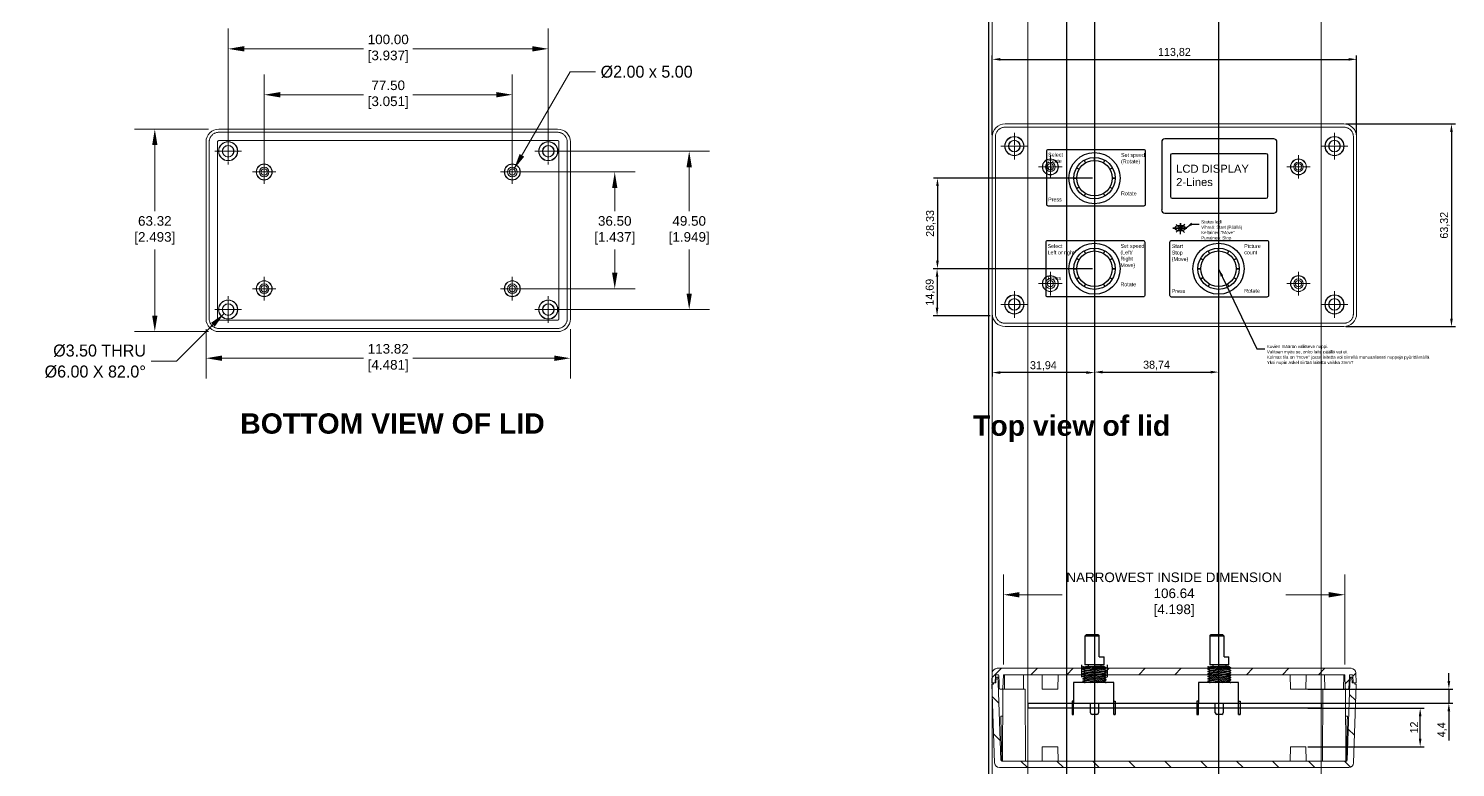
# Model space of a CAD drawing. Header units: millimetres. Extents: x 229 to 675, y 43 to 274.
import ezdxf

# ---------------------------------------------------------------- set-up
doc = ezdxf.new("R2010")
doc.units = ezdxf.units.MM
doc.linetypes.add('CHAIN', pattern=[0.7087, 0.4724, -0.0591, 0.1181, -0.0591])
for name, color, linetype, lineweight in [('Center Mark (ANSI)', 7, 'Continuous', 9), ('Dimension (ANSI)', 51, 'Continuous', 9), ('Hatch (ANSI)', 7, 'Continuous', 9), ('Symbol (ANSI)', 7, 'Continuous', 9), ('Visible (ANSI)', 7, 'Continuous', 18)]:
    doc.layers.add(name, color=color, linetype=linetype, lineweight=lineweight)
doc.layers.add('Comments', color=50, linetype='Continuous')
doc.styles.add('Note Text (ANSI)', font='ARIAL.TTF')
doc.styles.add('Text Style48', font='ARIALBD.TTF')
doc.dimstyles.new('Default - mm [in] (ANSI)', dxfattribs={"dimscale": 2, "dimtxt": 1.5, "dimasz": 2.5, "dimexe": 3.175, "dimexo": 1.6002, "dimgap": 0.8, "dimtad": 0, "dimtih": 1, "dimtoh": 1, "dimrnd": 1e-08, "dimzin": 4, "dimdsep": 46, "dimtxsty": 'Note Text (ANSI)', "dimcen": 0.09, "dimdle": 10, "dimclrd": 256, "dimclre": 256, "dimclrt": 256, "dimadec": 1, "dimazin": 1, "dimtfac": 2.032, "dimtofl": 0, "dimtmove": 0, "dimatfit": 3, "dimfxl": 0, "dimtolj": 1, "dimtzin": 4, "dimlwd": -1, "dimlwe": -1, "dimarcsym": 0})
doc.dimstyles.new('Default - mm [in] (ANSI)$7', dxfattribs={"dimscale": 2, "dimtxt": 1.5, "dimasz": 2.5, "dimexe": 3.175, "dimexo": 1.6002, "dimgap": 0.8, "dimtad": 0, "dimtih": 1, "dimtoh": 1, "dimrnd": 1e-08, "dimzin": 4, "dimdsep": 46, "dimtxsty": 'Note Text (ANSI)', "dimcen": 0.09, "dimdle": 10, "dimclrd": 256, "dimclre": 256, "dimclrt": 256, "dimadec": 1, "dimazin": 1, "dimtfac": 2.032, "dimtofl": 0, "dimtmove": 0, "dimatfit": 3, "dimfxl": 0, "dimtolj": 1, "dimtzin": 4, "dimlwd": -1, "dimlwe": -1, "dimarcsym": 0})
doc.dimstyles.new('ISO-25', dxfattribs={"dimtxt": 2.5, "dimasz": 2.5, "dimexe": 1.25, "dimexo": 0.625, "dimtad": 1, "dimtxsty": 'Standard', "dimcen": 2.5, "dimadec": 0, "dimazin": 0, "dimtfac": 1, "dimtmove": 0, "dimatfit": 3, "dimfxl": 0, "dimarcsym": 0})

# ---------------------------------------------------------------- blocks, each defined once
blk = doc.blocks.new('*D8')
at = {"layer": 'Defpoints', "color": 0, "lineweight": -3}
for p in [(380.41, 253.09), (302.91, 228.94), (380.41, 228.94)]:
    blk.add_point(p, dxfattribs=at)
at = {"layer": 'Dimension (ANSI)'}
for p, q in [((302.91, 232.15), (302.91, 259.44)), ((380.41, 232.15), (380.41, 259.44)), ((307.91, 253.09), (333.93, 253.09)), ((349.39, 253.09), (375.41, 253.09))]:
    blk.add_line(p, q, dxfattribs=at)
for points in [[(307.91, 252.26), (307.91, 253.93), (302.91, 253.09)], [(375.41, 253.93), (375.41, 252.26), (380.41, 253.09)]]:
    blk.add_solid(points, dxfattribs=at)
at = {"layer": 'Dimension (ANSI)', "lineweight": -2, "insert": (341.66, 253.09), "char_height": 3, "attachment_point": 5, "style": 'Note Text (ANSI)'}
blk.add_mtext('\\A1;77.50\\P[3.051]', dxfattribs=at)
blk = doc.blocks.new('*D9')
at = {"layer": 'Defpoints', "color": 0, "lineweight": -3}
for p in [(391.66, 267.44), (291.66, 235.44), (391.66, 235.44)]:
    blk.add_point(p, dxfattribs=at)
at = {"layer": 'Dimension (ANSI)'}
for p, q in [((291.66, 238.65), (291.66, 273.79)), ((391.66, 238.65), (391.66, 273.79)), ((296.66, 267.44), (333.93, 267.44)), ((349.39, 267.44), (386.66, 267.44))]:
    blk.add_line(p, q, dxfattribs=at)
for points in [[(296.66, 266.61), (296.66, 268.28), (291.66, 267.44)], [(386.66, 268.28), (386.66, 266.61), (391.66, 267.44)]]:
    blk.add_solid(points, dxfattribs=at)
at = {"layer": 'Dimension (ANSI)', "lineweight": -2, "insert": (341.66, 267.44), "char_height": 3, "attachment_point": 5, "style": 'Note Text (ANSI)'}
blk.add_mtext('\\A1;100.00\\P[3.937]', dxfattribs=at)
blk = doc.blocks.new('*D10')
at = {"layer": 'Defpoints', "color": 0, "lineweight": -3}
for p in [(288.75, 242.35), (268.75, 179.04), (288.75, 179.04)]:
    blk.add_point(p, dxfattribs=at)
at = {"layer": 'Dimension (ANSI)'}
for p, q in [((285.55, 242.35), (262.4, 242.35)), ((268.75, 237.35), (268.75, 216.72)), ((268.75, 204.67), (268.75, 184.04)), ((285.55, 179.04), (262.4, 179.04))]:
    blk.add_line(p, q, dxfattribs=at)
for points in [[(267.92, 237.35), (269.58, 237.35), (268.75, 242.35)], [(269.58, 184.04), (267.92, 184.04), (268.75, 179.04)]]:
    blk.add_solid(points, dxfattribs=at)
at = {"layer": 'Dimension (ANSI)', "lineweight": -2, "insert": (268.75, 210.69), "char_height": 3, "attachment_point": 5, "style": 'Note Text (ANSI)'}
blk.add_mtext('\\A1;63.32\\P[2.493]', dxfattribs=at)
blk = doc.blocks.new('*D11')
at = {"layer": 'Defpoints', "color": 0, "lineweight": -3}
for p in [(380.41, 228.94), (380.41, 192.44), (412.41, 192.44)]:
    blk.add_point(p, dxfattribs=at)
at = {"layer": 'Dimension (ANSI)'}
for p, q in [((383.61, 228.94), (418.76, 228.94)), ((412.41, 223.94), (412.41, 216.72)), ((412.41, 204.67), (412.41, 197.44)), ((383.61, 192.44), (418.76, 192.44))]:
    blk.add_line(p, q, dxfattribs=at)
for points in [[(411.58, 223.94), (413.24, 223.94), (412.41, 228.94)], [(413.24, 197.44), (411.58, 197.44), (412.41, 192.44)]]:
    blk.add_solid(points, dxfattribs=at)
at = {"layer": 'Dimension (ANSI)', "lineweight": -2, "insert": (412.41, 210.69), "char_height": 3, "attachment_point": 5, "style": 'Note Text (ANSI)'}
blk.add_mtext('\\A1;36.50\\P[1.437]', dxfattribs=at)
blk = doc.blocks.new('*D12')
at = {"layer": 'Defpoints', "color": 0, "lineweight": -3}
for p in [(391.66, 235.44), (391.66, 185.94), (435.66, 185.94)]:
    blk.add_point(p, dxfattribs=at)
at = {"layer": 'Dimension (ANSI)'}
for p, q in [((394.86, 235.44), (442.01, 235.44)), ((435.66, 230.44), (435.66, 216.72)), ((435.66, 204.67), (435.66, 190.94)), ((394.86, 185.94), (442.01, 185.94))]:
    blk.add_line(p, q, dxfattribs=at)
for points in [[(434.83, 230.44), (436.49, 230.44), (435.66, 235.44)], [(436.49, 190.94), (434.83, 190.94), (435.66, 185.94)]]:
    blk.add_solid(points, dxfattribs=at)
at = {"layer": 'Dimension (ANSI)', "lineweight": -2, "insert": (435.66, 210.69), "char_height": 3, "attachment_point": 5, "style": 'Note Text (ANSI)'}
blk.add_mtext('\\A1;49.50\\P[1.949]', dxfattribs=at)
blk = doc.blocks.new('*D13')
at = {"layer": 'Defpoints', "color": 0, "lineweight": -3}
for p in [(284.75, 183.03), (398.57, 183.03), (398.57, 170.72)]:
    blk.add_point(p, dxfattribs=at)
at = {"layer": 'Dimension (ANSI)'}
for p, q in [((284.75, 179.83), (284.75, 164.37)), ((398.57, 179.83), (398.57, 164.37)), ((289.75, 170.72), (333.93, 170.72)), ((349.39, 170.72), (393.57, 170.72))]:
    blk.add_line(p, q, dxfattribs=at)
for points in [[(289.75, 169.88), (289.75, 171.55), (284.75, 170.72)], [(393.57, 171.55), (393.57, 169.88), (398.57, 170.72)]]:
    blk.add_solid(points, dxfattribs=at)
at = {"layer": 'Dimension (ANSI)', "lineweight": -2, "insert": (341.66, 170.72), "char_height": 3, "attachment_point": 5, "style": 'Note Text (ANSI)'}
blk.add_mtext('\\A1;113.82\\P[4.481]', dxfattribs=at)
blk = doc.blocks.new('*D34')
at = {"layer": 'Defpoints', "color": 0, "lineweight": -3}
for p in [(640.44, 96.78), (533.8, 71.78), (640.44, 71.78)]:
    blk.add_point(p, dxfattribs=at)
at = {"layer": 'Dimension (ANSI)'}
for p, q in [((533.8, 74.98), (533.8, 103.13)), ((640.44, 74.98), (640.44, 103.13)), ((538.8, 96.78), (552.2, 96.78)), ((622.03, 96.78), (635.44, 96.78))]:
    blk.add_line(p, q, dxfattribs=at)
for points in [[(538.8, 95.94), (538.8, 97.61), (533.8, 96.78)], [(635.44, 97.61), (635.44, 95.94), (640.44, 96.78)]]:
    blk.add_solid(points, dxfattribs=at)
at = {"layer": 'Dimension (ANSI)', "lineweight": -2, "insert": (587.12, 96.78), "char_height": 3, "attachment_point": 5, "style": 'Note Text (ANSI)'}
blk.add_mtext('\\A1;NARROWEST INSIDE DIMENSION\\P106.64\\P[4.198]', dxfattribs=at)
blk = doc.blocks.new('encoder-knob')
for p, q in [((-2.78, 4.81), (-3.23, 5.59)), ((-3.23, 5.59), (-2.78, 4.81)), ((0, 5.55), (0, 6.46)), ((0, 6.46), (0, 5.55)), ((2.77, 4.81), (3.23, 5.59)), ((3.23, 5.59), (2.77, 4.81)), ((-5.55, 0), (-6.46, 0)), ((-6.46, 0), (-5.55, 0)), ((-4.81, 2.77), (-5.59, 3.23)), ((-5.59, 3.23), (-4.81, 2.77)), ((4.81, 2.77), (5.59, 3.23)), ((5.59, 3.23), (4.81, 2.77)), ((5.55, 0), (6.46, 0)), ((6.46, 0), (5.55, 0)), ((-5.59, -3.23), (-4.81, -2.78)), ((-4.81, -2.78), (-5.59, -3.23)), ((4.81, -2.78), (5.59, -3.23)), ((-2.78, -4.81), (-3.23, -5.59)), ((-3.23, -5.59), (-2.78, -4.81)), ((0, -5.55), (0, -6.46)), ((2.77, -4.81), (3.23, -5.59))]:
    blk.add_line(p, q)
for radius in [8, 6.46, 5.55]:
    blk.add_circle((0, 0), radius)
blk = doc.blocks.new('lcd-display')
at = {"color": 251}
for p, q in [((31.75, 5.15), (-2.25, 5.15)), ((-3.25, 4.15), (-3.25, -17.05)), ((32.75, -17.05), (32.75, 4.15)), ((-2.25, -18.05), (31.75, -18.05))]:
    blk.add_line(p, q, dxfattribs=at)
for p, q in [((-0.5, 0), (-0.5, -12.9)), ((29.4, 0.5), (0, 0.5)), ((29.9, -12.9), (29.9, 0)), ((0, -13.4), (29.4, -13.4))]:
    blk.add_line(p, q)
for centre, start, end in [((-2.25, 4.15), 90, 180), ((31.75, 4.15), 0, 90), ((-2.3, -17.05), 180, 270), ((31.75, -17.05), 270, 0)]:
    blk.add_arc(centre, 1, start, end, dxfattribs=at)
for centre, start, end in [((0, 0), 90, 180), ((29.4, 0), 0, 90), ((0, -12.9), 180, 270), ((29.4, -12.9), 270, 0)]:
    blk.add_arc(centre, 0.5, start, end)
at = {"insert": (1.27, -2.95), "char_height": 2.5, "width": 28.9228, "attachment_point": 1}
blk.add_mtext('{\\fArial|b0|i0|c0|p34;LCD DISPLAY\\P2-Lines}', dxfattribs=at)
blk = doc.blocks.new('*D76')
at = {"layer": 'Defpoints', "color": 0, "lineweight": -3}
for p in [(562.26, 198.7), (530.32, 184.63), (530.32, 166.23)]:
    blk.add_point(p, dxfattribs=at)
at = {"layer": 'Dimension (ANSI)', "color": 0, "lineweight": -2}
for p, q in [((562.26, 198.07), (562.26, 164.98)), ((530.32, 184.01), (530.32, 164.98)), ((559.76, 166.23), (532.82, 166.23))]:
    blk.add_line(p, q, dxfattribs=at)
for points in [[(532.82, 165.81), (532.82, 166.65), (530.32, 166.23)], [(559.76, 166.65), (559.76, 165.81), (562.26, 166.23)]]:
    blk.add_solid(points, dxfattribs=at)
at = {"layer": 'Dimension (ANSI)', "color": 0, "lineweight": -2, "insert": (546.29, 168.31), "char_height": 2.5, "attachment_point": 5}
blk.add_mtext('31,94', dxfattribs=at)
blk = doc.blocks.new('*D77')
at = {"layer": 'Defpoints', "color": 0, "lineweight": -3}
for p in [(562.26, 198.7), (513.09, 184.01), (530.32, 184.01)]:
    blk.add_point(p, dxfattribs=at)
at = {"layer": 'Dimension (ANSI)', "color": 0, "lineweight": -2}
for p, q in [((561.63, 198.7), (511.84, 198.7)), ((513.09, 196.2), (513.09, 186.51)), ((529.69, 184.01), (511.84, 184.01))]:
    blk.add_line(p, q, dxfattribs=at)
for points in [[(512.67, 196.2), (513.5, 196.2), (513.09, 198.7)], [(513.5, 186.51), (512.67, 186.51), (513.09, 184.01)]]:
    blk.add_solid(points, dxfattribs=at)
at = {"layer": 'Dimension (ANSI)', "color": 0, "lineweight": -2, "insert": (511, 191.35), "char_height": 2.5, "attachment_point": 5, "rotation": 90}
blk.add_mtext('14,69', dxfattribs=at)
blk = doc.blocks.new('*D78')
at = {"layer": 'Defpoints', "color": 0, "lineweight": -3}
for p in [(562.26, 227.02), (513.21, 198.7), (562.26, 198.7)]:
    blk.add_point(p, dxfattribs=at)
at = {"layer": 'Dimension (ANSI)', "color": 0, "lineweight": -2}
for p, q in [((561.63, 227.02), (511.96, 227.02)), ((513.21, 224.52), (513.21, 201.2)), ((561.63, 198.7), (511.96, 198.7))]:
    blk.add_line(p, q, dxfattribs=at)
for points in [[(512.79, 224.52), (513.62, 224.52), (513.21, 227.02)], [(513.62, 201.2), (512.79, 201.2), (513.21, 198.7)]]:
    blk.add_solid(points, dxfattribs=at)
at = {"layer": 'Dimension (ANSI)', "color": 0, "lineweight": -2, "insert": (511.12, 212.86), "char_height": 2.5, "attachment_point": 5, "rotation": 90}
blk.add_mtext('28,33', dxfattribs=at)
blk = doc.blocks.new('*D79')
at = {"layer": 'Defpoints', "color": 0, "lineweight": -3}
for p in [(562.26, 198.7), (601, 198.7), (601, 166.38)]:
    blk.add_point(p, dxfattribs=at)
at = {"layer": 'Dimension (ANSI)', "color": 0, "lineweight": -2}
for p, q in [((562.26, 198.07), (562.26, 165.13)), ((601, 198.07), (601, 165.13)), ((564.76, 166.38), (598.5, 166.38))]:
    blk.add_line(p, q, dxfattribs=at)
for points in [[(564.76, 165.96), (564.76, 166.8), (562.26, 166.38)], [(598.5, 166.8), (598.5, 165.96), (601, 166.38)]]:
    blk.add_solid(points, dxfattribs=at)
at = {"layer": 'Dimension (ANSI)', "color": 0, "lineweight": -2, "insert": (581.63, 168.46), "char_height": 2.5, "attachment_point": 5}
blk.add_mtext('38,74', dxfattribs=at)
blk = doc.blocks.new('*D80')
at = {"layer": 'Defpoints', "color": 0, "lineweight": -3}
for p in [(644.13, 264.16), (530.32, 239.95), (644.13, 239.95)]:
    blk.add_point(p, dxfattribs=at)
at = {"layer": 'Dimension (ANSI)', "color": 0, "lineweight": -2}
for p, q in [((530.32, 240.58), (530.32, 265.41)), ((532.82, 264.16), (641.63, 264.16)), ((644.13, 240.58), (644.13, 265.41))]:
    blk.add_line(p, q, dxfattribs=at)
for points in [[(532.82, 263.74), (532.82, 264.57), (530.32, 264.16)], [(641.63, 264.57), (641.63, 263.74), (644.13, 264.16)]]:
    blk.add_solid(points, dxfattribs=at)
at = {"layer": 'Dimension (ANSI)', "color": 0, "lineweight": -2, "insert": (587.22, 266.24), "char_height": 2.5, "attachment_point": 5}
blk.add_mtext('113,82', dxfattribs=at)
blk = doc.blocks.new('*D81')
at = {"layer": 'Defpoints', "color": 0, "lineweight": -3}
for p in [(640.13, 243.95), (640.13, 180.63), (673.75, 180.63)]:
    blk.add_point(p, dxfattribs=at)
at = {"layer": 'Dimension (ANSI)', "color": 0, "lineweight": -2}
for p, q in [((640.76, 243.95), (675, 243.95)), ((673.75, 241.45), (673.75, 183.13)), ((640.76, 180.63), (675, 180.63))]:
    blk.add_line(p, q, dxfattribs=at)
for points in [[(673.34, 241.45), (674.17, 241.45), (673.75, 243.95)], [(674.17, 183.13), (673.34, 183.13), (673.75, 180.63)]]:
    blk.add_solid(points, dxfattribs=at)
at = {"layer": 'Dimension (ANSI)', "color": 0, "lineweight": -2, "insert": (671.67, 212.29), "char_height": 2.5, "attachment_point": 5, "rotation": 90}
blk.add_mtext('63,32', dxfattribs=at)
blk = doc.blocks.new('ENCODER')
for p, q in [((526.36, 13.59), (526.86, 14.09)), ((526.36, 13.59), (526.36, 4.59)), ((526.36, 13.59), (526.36, 7.09)), ((530.86, 13.59), (526.36, 13.59)), ((526.86, 14.09), (530.36, 14.09)), ((530.36, 14.09), (530.86, 13.59)), ((530.86, 7.09), (530.86, 13.59)), ((532.36, 4.59), (526.36, 4.59)), ((529.36, 4.59), (527.36, 4.59)), ((527.36, 4.59), (527.36, 4.09)), ((529.36, 4.59), (532.36, 4.59)), ((529.36, 4.59), (531.36, 4.59)), ((530.86, 7.09), (532.36, 7.09)), ((531.36, 4.59), (531.36, 4.09)), ((532.36, 4.59), (532.36, 7.09)), ((525.86, 3.22), (531.3, 4.09)), ((525.86, 3.97), (526.61, 4.09)), ((526.36, 3.59), (525.86, 3.97)), ((525.86, 3.22), (526.36, 3.59)), ((525.86, 2.47), (532.86, 3.59)), ((526.36, 2.84), (525.86, 3.22)), ((525.86, 2.47), (526.36, 2.84)), ((525.86, 1.72), (532.86, 2.84)), ((526.36, 2.09), (525.86, 2.47)), ((525.86, 1.72), (526.36, 2.09)), ((525.86, 0.97), (532.86, 2.09)), ((526.36, 1.34), (525.86, 1.72)), ((525.86, 0.97), (526.36, 1.34)), ((525.86, 0.22), (532.86, 1.34)), ((526.36, 0.59), (525.86, 0.97)), ((525.86, 0.22), (526.36, 0.59)), ((525.86, -0.53), (532.86, 0.59)), ((526.36, -0.16), (525.86, 0.22)), ((526.36, 3.59), (529.02, 4.09)), ((526.36, 2.84), (532.36, 3.97)), ((526.36, 2.09), (532.36, 3.22)), ((526.36, 1.34), (532.36, 2.47)), ((526.36, 0.59), (532.36, 1.72)), ((526.36, -0.16), (532.36, 0.97)), ((526.36, -0.91), (532.36, 0.22)), ((526.61, 4.09), (532.52, 4.09)), ((532.36, 3.97), (532.52, 4.09)), ((532.86, 3.59), (532.36, 3.97)), ((532.36, 3.22), (532.86, 3.59)), ((532.86, 2.84), (532.36, 3.22)), ((532.36, 2.47), (532.86, 2.84)), ((532.86, 2.09), (532.36, 2.47)), ((532.36, 1.72), (532.86, 2.09)), ((532.86, 1.34), (532.36, 1.72)), ((532.36, 0.97), (532.86, 1.34)), ((532.86, 0.59), (532.36, 0.97)), ((532.36, 0.22), (532.86, 0.59)), ((532.86, -0.16), (532.36, 0.22)), ((522.86, -0.91), (522.86, -7.41)), ((535.36, -0.91), (522.86, -0.91)), ((529.11, -0.91), (525.61, -0.91)), ((525.86, -0.53), (526.36, -0.16)), ((526.36, -0.91), (525.86, -0.53)), ((532.61, -0.91), (526.11, -0.91)), ((526.36, -0.91), (526.36, -0.91)), ((528.17, -0.91), (532.86, -0.16)), ((530.34, -0.91), (532.36, -0.53)), ((532.36, -0.53), (532.86, -0.16)), ((532.86, -0.91), (532.36, -0.53)), ((535.36, -7.41), (535.36, -0.91)), ((522.86, -6.73), (522.36, -6.73)), ((522.36, -6.73), (522.36, -7.41)), ((522.36, -7.41), (522.36, -10.91)), ((522.86, -7.41), (535.36, -7.41)), ((522.86, -10.91), (522.86, -7.41)), ((528.11, -10.41), (528.11, -7.41)), ((528.11, -7.41), (530.61, -7.41)), ((530.61, -7.41), (530.61, -10.41)), ((535.36, -7.41), (535.36, -6.73)), ((535.36, -6.73), (535.36, -6.73)), ((535.36, -6.73), (535.87, -6.73)), ((535.37, -10.91), (535.36, -7.41)), ((535.87, -6.73), (535.87, -7.41)), ((535.87, -7.41), (535.87, -10.91)), ((522.36, -10.91), (522.86, -10.91)), ((529.36, -10.91), (528.61, -10.91)), ((530.11, -10.91), (529.36, -10.91)), ((535.87, -10.91), (535.37, -10.91)), ((535.37, -10.91), (535.87, -10.91)), ((535.87, -10.91), (535.37, -10.91))]:
    blk.add_line(p, q)
for centre, start, end in [((528.61, -10.41), 180, 270), ((530.11, -10.41), 270, 0)]:
    blk.add_arc(centre, 0.5, start, end)
for p in [(525.86, 3.97), (525.86, 3.22), (525.86, 2.47), (525.86, 1.72), (525.86, 0.97), (525.86, 0.22), (526.36, 3.59), (526.36, 2.84), (526.36, 2.09), (526.36, 1.34), (526.36, 0.59), (532.36, 3.97), (532.36, 3.22), (532.36, 2.47), (532.36, 1.72), (532.36, 0.97), (532.36, 0.22), (532.86, 3.59), (532.86, 2.84), (532.86, 2.09), (532.86, 1.34), (532.86, 0.59), (525.86, -0.53), (526.36, -0.16), (526.36, -0.91), (532.36, -0.53), (532.86, -0.16), (532.86, -0.91)]:
    blk.add_point(p)
blk = doc.blocks.new('piirilevy')
for p, q in [((541.4, 50.88), (633.05, 50.88)), ((545.95, 49.28), (541.4, 49.28)), ((633.05, 49.28), (545.95, 49.28)), ((633.05, 50.88), (633.05, 49.28))]:
    blk.add_line(p, q)
for p in [(32.89, 58.29), (71.89, 58.29)]:
    blk.add_blockref('ENCODER', p)
blk = doc.blocks.new('*D90')
at = {"color": 0, "lineweight": -2}
for p, q in [((628.91, 61.28), (665.23, 61.28)), ((663.98, 51.78), (663.98, 58.78)), ((628.91, 49.28), (665.23, 49.28))]:
    blk.add_line(p, q, dxfattribs=at)
for points in [[(663.56, 58.78), (664.39, 58.78), (663.98, 61.28)], [(664.39, 51.78), (663.56, 51.78), (663.98, 49.28)]]:
    blk.add_solid(points, dxfattribs=at)
at = {"layer": 'Defpoints', "color": 0, "lineweight": -3}
for p in [(628.29, 61.28), (663.98, 61.28), (628.29, 49.28)]:
    blk.add_point(p, dxfattribs=at)
at = {"color": 0, "lineweight": -2, "insert": (662.1, 55.28), "char_height": 2.5, "attachment_point": 5, "rotation": 90}
blk.add_mtext('12', dxfattribs=at)
blk = doc.blocks.new('*D91')
at = {"color": 0, "lineweight": -2}
for p, q in [((672.95, 69.78), (672.95, 72.28)), ((628.91, 67.28), (674.2, 67.28)), ((672.95, 67.28), (672.95, 62.88)), ((628.91, 62.88), (674.2, 62.88)), ((672.95, 60.38), (672.95, 57.88)), ((672.95, 57.88), (672.95, 51.21))]:
    blk.add_line(p, q, dxfattribs=at)
for points in [[(673.36, 69.78), (672.53, 69.78), (672.95, 67.28)], [(672.53, 60.38), (673.36, 60.38), (672.95, 62.88)]]:
    blk.add_solid(points, dxfattribs=at)
at = {"layer": 'Defpoints', "color": 0, "lineweight": -3}
for p in [(628.29, 67.28), (628.29, 62.88), (672.95, 62.88)]:
    blk.add_point(p, dxfattribs=at)
at = {"color": 0, "lineweight": -2, "insert": (670.86, 54.54), "char_height": 2.5, "attachment_point": 5, "rotation": 90}
blk.add_mtext('4,4', dxfattribs=at)

msp = doc.modelspace()

# ---------------------------------------------------------------- hatches: boundary and pattern name
at = {"layer": 'Hatch (ANSI)'}
h = msp.add_hatch(dxfattribs=at)
h.set_pattern_fill('ANSI31', color=256, scale=63.5, style=0)
h.set_pattern_definition([(45, (5.37, -195.848), (-5.61266, 5.61266), [])])
edge = h.paths.add_edge_path()
edge.add_ellipse((531.815, 72.278), major_axis=(0, 1.5), ratio=1, start_angle=0, end_angle=88)
edge.add_line((530.316, 72.331), (530.209, 69.278))
edge.add_line((530.209, 69.278), (530.692, 69.278))
edge.add_line((530.692, 69.278), (531.209, 69.278))
edge.add_line((531.209, 69.278), (531.308, 71.539))
edge.add_ellipse((531.558, 71.528), major_axis=(-0.25, 0.011), ratio=1, start_angle=272.5, end_angle=360, ccw=False)
edge.add_line((531.558, 71.778), (532.111, 71.778))
edge.add_ellipse((532.111, 71.528), major_axis=(0, 0.25), ratio=1, start_angle=272.5, end_angle=360, ccw=False)
edge.add_line((532.36, 71.539), (532.459, 69.278))
edge.add_line((532.459, 69.278), (532.521, 67.52))
edge.add_ellipse((532.77, 67.528), major_axis=(0.009, -0.25), ratio=1, start_angle=270, end_angle=358)
edge.add_line((532.77, 67.278), (533.398, 67.278))
edge.add_ellipse((533.398, 67.528), major_axis=(0, -0.25), ratio=1, start_angle=0, end_angle=88)
edge.add_line((533.648, 67.52), (533.796, 71.778))
edge.add_line((533.796, 71.778), (640.438, 71.778))
edge.add_line((640.438, 71.778), (640.587, 67.52))
edge.add_ellipse((640.836, 67.528), major_axis=(0.009, -0.25), ratio=1, start_angle=270, end_angle=358)
edge.add_line((640.836, 67.278), (641.464, 67.278))
edge.add_ellipse((641.464, 67.528), major_axis=(0, -0.25), ratio=1, start_angle=0, end_angle=88)
edge.add_line((641.714, 67.52), (641.775, 69.278))
edge.add_line((641.775, 69.278), (641.874, 71.539))
edge.add_ellipse((642.124, 71.528), major_axis=(-0.25, 0.011), ratio=1, start_angle=272.5, end_angle=360, ccw=False)
edge.add_line((642.124, 71.778), (642.677, 71.778))
edge.add_ellipse((642.677, 71.528), major_axis=(0, 0.25), ratio=1, start_angle=272.5, end_angle=360, ccw=False)
edge.add_line((642.926, 71.539), (643.025, 69.278))
edge.add_line((643.025, 69.278), (643.543, 69.278))
edge.add_line((643.543, 69.278), (644.025, 69.278))
edge.add_line((644.025, 69.278), (643.919, 72.331))
edge.add_ellipse((642.419, 72.278), major_axis=(-1.499, -0.052), ratio=1, start_angle=180, end_angle=268)
edge.add_line((642.419, 73.778), (531.815, 73.778))
h = msp.add_hatch(dxfattribs=at)
h.set_pattern_fill('ANSI31', color=256, scale=63.5, angle=-90, style=0)
h.set_pattern_definition([(-45, (5.37, -195.848), (5.61266, 5.61266), [])])
edge = h.paths.add_edge_path()
edge.add_line((643.543, 68.778), (643.543, 69.278))
edge.add_line((643.543, 69.278), (643.025, 69.278))
edge.add_line((643.025, 69.278), (642.791, 69.278))
edge.add_line((642.791, 69.278), (642.648, 70.914))
edge.add_ellipse((642.524, 70.903), major_axis=(0.125, 0.011), ratio=1, start_angle=0, end_angle=85)
edge.add_line((642.524, 71.028), (642.309, 71.028))
edge.add_ellipse((642.309, 70.903), major_axis=(0, 0.125), ratio=1, start_angle=0, end_angle=85)
edge.add_line((642.184, 70.914), (642.041, 69.278))
edge.add_line((642.041, 69.278), (641.194, 45.02))
edge.add_ellipse((640.944, 45.028), major_axis=(-0.009, -0.25), ratio=1, start_angle=2, end_angle=90, ccw=False)
edge.add_line((640.944, 44.778), (533.29, 44.778))
edge.add_ellipse((533.29, 45.028), major_axis=(-0.25, 0), ratio=1, start_angle=2, end_angle=90, ccw=False)
edge.add_line((533.04, 45.02), (532.193, 69.278))
edge.add_line((532.193, 69.278), (532.05, 70.914))
edge.add_ellipse((531.925, 70.903), major_axis=(0.125, 0.011), ratio=1, start_angle=0, end_angle=85)
edge.add_line((531.925, 71.028), (531.711, 71.028))
edge.add_ellipse((531.711, 70.903), major_axis=(0, 0.125), ratio=1, start_angle=0, end_angle=85)
edge.add_line((531.586, 70.914), (531.443, 69.278))
edge.add_line((531.443, 69.278), (531.209, 69.278))
edge.add_line((531.209, 69.278), (530.692, 69.278))
edge.add_line((530.692, 69.278), (530.692, 68.778))
edge.add_line((530.692, 68.778), (530.209, 68.778))
edge.add_line((530.209, 68.778), (531.067, 44.226))
edge.add_ellipse((532.566, 44.278), major_axis=(-1.499, -0.052), ratio=1, start_angle=0, end_angle=88)
edge.add_line((532.566, 42.778), (641.669, 42.778))
edge.add_ellipse((641.669, 44.278), major_axis=(0, -1.5), ratio=1, start_angle=0, end_angle=88)
edge.add_line((643.168, 44.226), (644.025, 68.778))
edge.add_line((644.025, 68.778), (643.543, 68.778))

# ---------------------------------------------------------------- linework, layer by layer
for p, q in [((586.766, 211.336), (591.125, 211.36)), ((589.112, 211.349), (586.766, 211.336)), ((589.005, 211.378), (587.72, 212.505)), ((587.72, 212.505), (589.109, 211.274)), ((589.005, 211.378), (587.77, 210.141)), ((587.77, 210.141), (589.005, 211.378)), ((590.338, 210.044), (589.005, 211.378)), ((589.104, 212.808), (589.103, 212.938)), ((589.103, 212.938), (589.112, 211.349)), ((589.115, 209.506), (589.104, 212.808)), ((589.109, 211.274), (590.509, 212.52)), ((590.509, 212.52), (589.112, 211.349)), ((591.125, 211.36), (589.112, 211.349)), ((589.112, 211.349), (590.338, 210.044)), ((558.255, 71.033), (558.255, 74.867)), ((566.255, 74.878), (566.255, 71.033)), ((541.395, 62.878), (541.395, 61.278))]:
    msp.add_line(p, q)
for p in [(529.111, 28.604), (553.534, 3.563), (562.255, 227.023), (600.998, 198.695)]:
    msp.add_xline(p, (0, -1))
for points in [[(547.83, 235.983), (577.628, 235.983, -0.4142136), (578.128, 235.483), (578.128, 218.794, -0.4142136), (577.628, 218.294), (547.83, 218.294, -0.4142136), (547.33, 218.794), (547.33, 235.483, -0.4142136)], [(547.653, 207.552), (577.451, 207.552, -0.4142136), (577.951, 207.052), (577.951, 190.362, -0.4142136), (577.451, 189.862), (547.653, 189.862, -0.4142136), (547.153, 190.362), (547.153, 207.052, -0.4142136)], [(586.309, 207.523), (616.107, 207.523, -0.4142136), (616.607, 207.023), (616.607, 190.334, -0.4142136), (616.107, 189.834), (586.309, 189.834, -0.4142136), (585.809, 190.334), (585.809, 207.023, -0.4142136)]]:
    msp.add_lwpolyline(points, format="xyb", close=True)
msp.add_ellipse((589.005, 211.378), major_axis=(1.683, 0.018), ratio=0.515391)
at = {"layer": 'Center Mark (ANSI)', "linetype": 'CHAIN', "ltscale": 1.853778}
for p, q in [((537.224, 241.212), (537.224, 232.869)), ((637.224, 241.212), (637.224, 232.869)), ((291.659, 239.616), (291.659, 231.273)), ((391.659, 239.616), (391.659, 231.273)), ((541.395, 237.041), (533.052, 237.041)), ((641.395, 237.041), (633.052, 237.041)), ((295.83, 235.445), (287.487, 235.445)), ((395.83, 235.445), (387.487, 235.445)), ((537.224, 191.712), (537.224, 183.369)), ((637.224, 191.712), (637.224, 183.369)), ((291.659, 190.116), (291.659, 181.773)), ((391.659, 190.116), (391.659, 181.773)), ((541.395, 187.541), (533.052, 187.541)), ((641.395, 187.541), (633.052, 187.541)), ((295.83, 185.945), (287.487, 185.945)), ((395.83, 185.945), (387.487, 185.945))]:
    msp.add_line(p, q, dxfattribs=at)
at = {"layer": 'Center Mark (ANSI)', "linetype": 'CHAIN', "ltscale": 1.631568}
for p, q in [((302.909, 232.616), (302.909, 225.273)), ((380.409, 232.616), (380.409, 225.273)), ((306.58, 228.945), (299.237, 228.945)), ((384.08, 228.945), (376.737, 228.945)), ((302.909, 196.116), (302.909, 188.773)), ((380.409, 196.116), (380.409, 188.773)), ((306.58, 192.445), (299.237, 192.445)), ((384.08, 192.445), (376.737, 192.445))]:
    msp.add_line(p, q, dxfattribs=at)
at = {"layer": 'Center Mark (ANSI)', "color": 251, "linetype": 'CHAIN', "ltscale": 1.631568}
for p, q in [((548.474, 234.212), (548.474, 226.869)), ((625.974, 234.212), (625.974, 226.869)), ((552.145, 230.541), (544.802, 230.541)), ((629.645, 230.541), (622.302, 230.541)), ((548.474, 197.712), (548.474, 190.369)), ((625.974, 197.712), (625.974, 190.369)), ((552.145, 194.041), (544.802, 194.041)), ((629.645, 194.041), (622.302, 194.041))]:
    msp.add_line(p, q, dxfattribs=at)
at = {"layer": 'Dimension (ANSI)'}
for p in [(530.316, 184.63), (541.395, 237.041), (600.998, 198.695), (633.052, 237.041), (633.052, 187.541)]:
    msp.add_xline(p, (0, -1), dxfattribs=at)
at = {"layer": 'Visible (ANSI)'}
for p, q in [((394.569, 242.353), (288.748, 242.353)), ((288.748, 241.353), (394.569, 241.353)), ((640.134, 243.949), (534.313, 243.949)), ((534.313, 242.949), (640.134, 242.949)), ((284.751, 238.355), (284.751, 183.034)), ((285.751, 183.034), (285.751, 238.355)), ((288.338, 238.355), (288.338, 183.034)), ((394.569, 238.766), (288.748, 238.766)), ((394.98, 183.034), (394.98, 238.355)), ((397.567, 238.355), (397.567, 183.034)), ((398.567, 183.034), (398.567, 238.355)), ((530.316, 239.951), (530.316, 184.63)), ((531.316, 184.63), (531.316, 239.951)), ((643.132, 239.951), (643.132, 184.63)), ((644.132, 184.63), (644.132, 239.951)), ((288.748, 182.624), (394.569, 182.624)), ((394.569, 180.037), (288.748, 180.037)), ((288.748, 179.037), (394.569, 179.037)), ((640.134, 181.633), (534.313, 181.633)), ((534.313, 180.633), (640.134, 180.633)), ((530.316, 72.331), (530.209, 69.278)), ((531.209, 69.278), (531.308, 71.539)), ((531.558, 71.778), (532.111, 71.778)), ((642.419, 73.778), (531.815, 73.778)), ((532.36, 71.539), (532.459, 69.278)), ((533.648, 67.52), (533.796, 71.778)), ((533.796, 71.778), (640.438, 71.778)), ((534.196, 67.278), (534.117, 71.778)), ((540.039, 67.278), (540.117, 71.778)), ((545.946, 67.278), (545.867, 71.778)), ((550.789, 67.278), (550.867, 71.778)), ((623.446, 67.278), (623.367, 71.778)), ((628.289, 67.278), (628.367, 71.778)), ((634.196, 67.278), (634.117, 71.778)), ((640.039, 67.278), (640.117, 71.778)), ((640.438, 71.778), (640.587, 67.52)), ((641.775, 69.278), (641.874, 71.539)), ((642.124, 71.778), (642.677, 71.778)), ((642.926, 71.539), (643.025, 69.278)), ((644.025, 69.278), (643.919, 72.331)), ((530.209, 69.278), (531.209, 69.278)), ((530.692, 68.778), (530.209, 68.778)), ((530.209, 68.778), (531.067, 44.226)), ((531.443, 69.278), (530.692, 69.278)), ((530.692, 69.278), (530.692, 68.778)), ((531.586, 70.914), (531.443, 69.278)), ((531.925, 71.028), (531.711, 71.028)), ((532.382, 71.028), (531.925, 71.028)), ((532.193, 69.278), (532.05, 70.914)), ((533.04, 45.02), (532.193, 69.278)), ((532.193, 69.278), (532.459, 69.278)), ((532.459, 69.278), (532.521, 67.52)), ((532.77, 67.278), (533.398, 67.278)), ((533.398, 67.278), (533.618, 67.278)), ((533.617, 67.278), (533.519, 44.778)), ((533.617, 67.278), (540.617, 67.278)), ((540.617, 67.278), (540.715, 44.778)), ((550.789, 67.278), (545.946, 67.278)), ((628.289, 67.278), (623.446, 67.278)), ((628.289, 67.278), (633.617, 67.278)), ((633.617, 67.278), (633.519, 44.778)), ((633.617, 67.278), (640.617, 67.278)), ((640.617, 67.278), (640.715, 44.778)), ((640.617, 67.278), (640.836, 67.278)), ((640.836, 67.278), (641.464, 67.278)), ((642.041, 69.278), (641.194, 45.02)), ((641.714, 67.52), (641.775, 69.278)), ((641.775, 69.278), (642.041, 69.278)), ((642.309, 71.028), (641.852, 71.028)), ((642.184, 70.914), (642.041, 69.278)), ((642.524, 71.028), (642.309, 71.028)), ((642.791, 69.278), (642.648, 70.914)), ((643.543, 69.278), (642.791, 69.278)), ((643.025, 69.278), (644.025, 69.278)), ((643.168, 44.226), (644.025, 68.778)), ((643.543, 68.778), (643.543, 69.278)), ((644.025, 68.778), (643.543, 68.778)), ((533.58, 58.778), (532.976, 58.778)), ((641.258, 58.778), (640.654, 58.778)), ((545.945, 49.278), (545.867, 44.778)), ((545.945, 49.278), (550.788, 49.278)), ((550.788, 49.278), (550.867, 44.778)), ((623.446, 49.278), (623.367, 44.778)), ((623.446, 49.278), (628.289, 49.278)), ((628.289, 49.278), (628.367, 44.778)), ((640.944, 44.778), (533.29, 44.778)), ((532.566, 42.778), (641.669, 42.778))]:
    msp.add_line(p, q, dxfattribs=at)
at = {"layer": 'Visible (ANSI)', "flags": 128}
for points in [[(285.751, 238.355), (285.758, 238.552), (285.777, 238.747), (285.81, 238.94), (285.856, 239.131), (285.913, 239.319), (285.982, 239.502), (286.063, 239.681), (286.155, 239.854), (286.258, 240.021), (286.371, 240.181), (286.495, 240.332), (286.629, 240.475), (286.771, 240.609), (286.923, 240.732), (287.083, 240.846), (287.249, 240.949), (287.423, 241.041), (287.601, 241.121), (287.785, 241.191), (287.973, 241.248), (288.164, 241.294), (288.357, 241.326), (288.552, 241.346), (288.748, 241.353)], [(394.569, 241.353), (394.765, 241.346), (394.961, 241.326), (395.154, 241.294), (395.345, 241.248), (395.533, 241.191), (395.716, 241.121), (395.895, 241.041), (396.068, 240.949), (396.235, 240.846), (396.395, 240.732), (396.546, 240.609), (396.689, 240.475), (396.823, 240.332), (396.946, 240.181), (397.06, 240.021), (397.163, 239.854), (397.255, 239.681), (397.335, 239.502), (397.405, 239.319), (397.462, 239.131), (397.507, 238.94), (397.54, 238.747), (397.56, 238.552), (397.567, 238.355)], [(531.316, 239.951), (531.322, 240.147), (531.342, 240.342), (531.375, 240.536), (531.42, 240.727), (531.478, 240.915), (531.547, 241.098), (531.628, 241.277), (531.72, 241.45), (531.823, 241.617), (531.936, 241.777), (532.06, 241.928), (532.193, 242.071), (532.336, 242.204), (532.488, 242.328), (532.647, 242.441), (532.814, 242.544), (532.987, 242.636), (533.166, 242.717), (533.35, 242.787), (533.537, 242.844), (533.728, 242.889), (533.922, 242.922), (534.117, 242.942), (534.313, 242.949)], [(640.134, 242.949), (640.33, 242.942), (640.525, 242.922), (640.719, 242.889), (640.91, 242.844), (641.098, 242.787), (641.281, 242.717), (641.46, 242.636), (641.633, 242.544), (641.8, 242.441), (641.96, 242.328), (642.111, 242.204), (642.254, 242.071), (642.387, 241.928), (642.511, 241.777), (642.624, 241.617), (642.727, 241.45), (642.819, 241.277), (642.9, 241.098), (642.97, 240.915), (643.027, 240.727), (643.072, 240.536), (643.105, 240.342), (643.125, 240.147), (643.132, 239.951)], [(288.748, 238.766), (288.722, 238.765), (288.696, 238.762), (288.67, 238.758), (288.644, 238.752), (288.618, 238.743), (288.592, 238.733), (288.566, 238.721), (288.54, 238.707), (288.517, 238.692), (288.495, 238.677), (288.475, 238.661), (288.458, 238.646), (288.442, 238.629), (288.427, 238.609), (288.412, 238.587), (288.397, 238.563), (288.383, 238.538), (288.371, 238.512), (288.36, 238.486), (288.352, 238.46), (288.346, 238.434), (288.341, 238.408), (288.339, 238.382), (288.338, 238.355)], [(394.98, 238.355), (394.979, 238.382), (394.976, 238.408), (394.972, 238.434), (394.966, 238.46), (394.957, 238.486), (394.947, 238.512), (394.934, 238.538), (394.921, 238.563), (394.906, 238.587), (394.891, 238.609), (394.875, 238.629), (394.86, 238.646), (394.843, 238.661), (394.823, 238.677), (394.801, 238.692), (394.777, 238.707), (394.752, 238.721), (394.726, 238.733), (394.7, 238.743), (394.674, 238.752), (394.648, 238.758), (394.622, 238.762), (394.596, 238.765), (394.569, 238.766)], [(288.748, 180.037), (288.552, 180.044), (288.357, 180.064), (288.164, 180.096), (287.973, 180.142), (287.785, 180.199), (287.601, 180.268), (287.423, 180.349), (287.249, 180.441), (287.083, 180.544), (286.923, 180.658), (286.771, 180.781), (286.629, 180.915), (286.495, 181.057), (286.371, 181.209), (286.258, 181.369), (286.155, 181.535), (286.063, 181.709), (285.982, 181.887), (285.913, 182.071), (285.856, 182.259), (285.81, 182.45), (285.777, 182.643), (285.758, 182.838), (285.751, 183.034)], [(288.338, 183.034), (288.339, 183.008), (288.341, 182.982), (288.346, 182.956), (288.352, 182.93), (288.36, 182.904), (288.371, 182.878), (288.383, 182.852), (288.397, 182.827), (288.412, 182.803), (288.427, 182.781), (288.442, 182.761), (288.458, 182.744), (288.475, 182.729), (288.495, 182.713), (288.517, 182.698), (288.54, 182.683), (288.566, 182.669), (288.592, 182.657), (288.618, 182.646), (288.644, 182.638), (288.67, 182.632), (288.696, 182.627), (288.722, 182.625), (288.748, 182.624)], [(394.569, 182.624), (394.596, 182.625), (394.622, 182.627), (394.648, 182.632), (394.674, 182.638), (394.7, 182.646), (394.726, 182.657), (394.752, 182.669), (394.777, 182.683), (394.801, 182.698), (394.823, 182.713), (394.843, 182.729), (394.86, 182.744), (394.875, 182.761), (394.891, 182.781), (394.906, 182.803), (394.921, 182.827), (394.934, 182.852), (394.947, 182.878), (394.957, 182.904), (394.966, 182.93), (394.972, 182.956), (394.976, 182.982), (394.979, 183.008), (394.98, 183.034)], [(397.567, 183.034), (397.56, 182.838), (397.54, 182.643), (397.507, 182.45), (397.462, 182.259), (397.405, 182.071), (397.335, 181.887), (397.255, 181.709), (397.163, 181.535), (397.06, 181.369), (396.946, 181.209), (396.823, 181.057), (396.689, 180.915), (396.546, 180.781), (396.395, 180.658), (396.235, 180.544), (396.068, 180.441), (395.895, 180.349), (395.716, 180.268), (395.533, 180.199), (395.345, 180.142), (395.154, 180.096), (394.961, 180.064), (394.765, 180.044), (394.569, 180.037)], [(534.313, 181.633), (534.117, 181.639), (533.922, 181.659), (533.728, 181.692), (533.537, 181.737), (533.35, 181.795), (533.166, 181.864), (532.987, 181.945), (532.814, 182.037), (532.647, 182.14), (532.488, 182.253), (532.336, 182.377), (532.193, 182.51), (532.06, 182.653), (531.936, 182.805), (531.823, 182.964), (531.72, 183.131), (531.628, 183.304), (531.547, 183.483), (531.478, 183.667), (531.42, 183.854), (531.375, 184.045), (531.342, 184.239), (531.322, 184.434), (531.316, 184.63)], [(643.132, 184.63), (643.125, 184.434), (643.105, 184.239), (643.072, 184.045), (643.027, 183.854), (642.97, 183.667), (642.9, 183.483), (642.819, 183.304), (642.727, 183.131), (642.624, 182.964), (642.511, 182.805), (642.387, 182.653), (642.254, 182.51), (642.111, 182.377), (641.96, 182.253), (641.8, 182.14), (641.633, 182.037), (641.46, 181.945), (641.281, 181.864), (641.098, 181.795), (640.91, 181.737), (640.719, 181.692), (640.525, 181.659), (640.33, 181.639), (640.134, 181.633)], [(533.5, 44.778), (533.489, 44.779), (533.477, 44.78), (533.466, 44.783), (533.455, 44.786), (533.444, 44.79), (533.433, 44.796), (533.422, 44.802), (533.412, 44.809), (533.402, 44.817), (533.393, 44.826), (533.384, 44.835), (533.375, 44.846), (533.367, 44.857), (533.359, 44.869), (533.352, 44.882), (533.346, 44.895), (533.34, 44.909), (533.335, 44.923), (533.331, 44.938), (533.327, 44.953), (533.324, 44.968), (533.321, 44.984), (533.32, 45), (533.319, 45.016)], [(640.915, 45.016), (640.914, 45), (640.913, 44.984), (640.911, 44.968), (640.907, 44.953), (640.904, 44.938), (640.899, 44.923), (640.894, 44.909), (640.888, 44.895), (640.882, 44.882), (640.875, 44.869), (640.867, 44.857), (640.859, 44.846), (640.85, 44.835), (640.841, 44.826), (640.832, 44.817), (640.822, 44.809), (640.812, 44.802), (640.801, 44.796), (640.79, 44.79), (640.779, 44.786), (640.768, 44.783), (640.757, 44.78), (640.746, 44.779), (640.734, 44.778)]]:
    msp.add_lwpolyline(points, dxfattribs=at)
at = {"layer": 'Visible (ANSI)'}
for centre, radius in [((291.659, 235.445), 3), ((291.659, 235.445), 2.921), ((291.659, 235.445), 1.829), ((291.659, 235.445), 1.75), ((391.659, 235.445), 3), ((391.659, 235.445), 2.921), ((391.659, 235.445), 1.829), ((391.659, 235.445), 1.75), ((537.224, 237.041), 3), ((537.224, 237.041), 2.921), ((537.224, 237.041), 1.829), ((537.224, 237.041), 1.75), ((637.224, 237.041), 3), ((637.224, 237.041), 2.921), ((637.224, 237.041), 1.829), ((637.224, 237.041), 1.75), ((302.909, 228.945), 2.5), ((302.909, 228.945), 2.421), ((302.909, 228.945), 1.5), ((302.909, 228.945), 1), ((380.409, 228.945), 2.5), ((380.409, 228.945), 2.421), ((380.409, 228.945), 1.5), ((380.409, 228.945), 1), ((302.909, 192.445), 2.5), ((302.909, 192.445), 2.421), ((302.909, 192.445), 1.5), ((302.909, 192.445), 1), ((380.409, 192.445), 2.5), ((380.409, 192.445), 2.421), ((380.409, 192.445), 1.5), ((380.409, 192.445), 1), ((291.659, 185.945), 3), ((291.659, 185.945), 2.921), ((291.659, 185.945), 1.829), ((291.659, 185.945), 1.75), ((391.659, 185.945), 3), ((391.659, 185.945), 2.921), ((391.659, 185.945), 1.829), ((391.659, 185.945), 1.75), ((537.224, 187.541), 3), ((537.224, 187.541), 2.921), ((537.224, 187.541), 1.829), ((537.224, 187.541), 1.75), ((637.224, 187.541), 3), ((637.224, 187.541), 2.921), ((637.224, 187.541), 1.829), ((637.224, 187.541), 1.75)]:
    msp.add_circle(centre, radius, dxfattribs=at)
at = {"layer": 'Visible (ANSI)', "color": 251}
for centre, radius in [((548.474, 230.541), 2.5), ((548.474, 230.541), 2.421), ((548.474, 230.541), 1.5), ((625.974, 230.541), 2.5), ((625.974, 230.541), 2.421), ((625.974, 230.541), 1.5), ((548.474, 230.541), 1), ((625.974, 230.541), 1), ((548.474, 194.041), 2.5), ((548.474, 194.041), 2.421), ((625.974, 194.041), 2.5), ((625.974, 194.041), 2.421), ((548.474, 194.041), 1.5), ((548.474, 194.041), 1), ((625.974, 194.041), 1.5), ((625.974, 194.041), 1)]:
    msp.add_circle(centre, radius, dxfattribs=at)
at = {"layer": 'Visible (ANSI)'}
for centre, radius, start, end in [((531.815, 72.278), 1.5, 90, 178), ((531.558, 71.528), 0.25, 90, 177.5), ((532.111, 71.528), 0.25, 2.5, 90), ((642.124, 71.528), 0.25, 90, 177.5), ((642.419, 72.278), 1.5, 2, 90), ((642.677, 71.528), 0.25, 2.5, 90), ((531.711, 70.903), 0.125, 90, 175), ((531.925, 70.903), 0.125, 5, 90), ((532.77, 67.528), 0.25, 182, 270), ((533.398, 67.528), 0.25, 270, 358), ((640.836, 67.528), 0.25, 182, 270), ((641.464, 67.528), 0.25, 270, 358), ((642.309, 70.903), 0.125, 90, 175), ((642.524, 70.903), 0.125, 5, 90), ((533.29, 45.028), 0.25, 182, 270), ((640.944, 45.028), 0.25, 270, 358), ((532.566, 44.278), 1.5, 182, 270), ((641.669, 44.278), 1.5, 270, 358)]:
    msp.add_arc(centre, radius, start, end, dxfattribs=at)
for centre, major_axis, ratio, start_param, end_param in [((288.753, 238.35), (-2.832, 2.832), 0.9987828, 5.4983961, 7.0679745), ((394.564, 238.35), (2.832, 2.832), 0.9987828, 5.4983961, 7.0679745), ((534.318, 239.946), (-2.832, 2.832), 0.9987828, 5.4983961, 7.0679745), ((640.129, 239.946), (2.832, 2.832), 0.9987828, 5.4983961, 7.0679745), ((288.753, 183.039), (-2.832, -2.832), 0.9987828, 5.4983961, 7.0679745), ((394.564, 183.039), (2.832, -2.832), 0.9987828, 5.4983961, 7.0679745), ((534.318, 184.635), (-2.832, -2.832), 0.9987828, 5.4983961, 7.0679745), ((640.129, 184.635), (2.832, -2.832), 0.9987828, 5.4983961, 7.0679745), ((534.049, 73.423), (-2.587, 114.58), 0.0123513, 1.6986826, 1.8210525), ((640.185, 73.423), (2.587, 114.58), 0.0123513, 4.4621328, 4.5845028)]:
    msp.add_ellipse(centre, major_axis=major_axis, ratio=ratio, start_param=start_param, end_param=end_param, dxfattribs=at)

# ---------------------------------------------------------------- block references
for name, p in [('lcd-display', (586.498, 234.165)), ('encoder-knob', (562.255, 227.023)), ('encoder-knob', (562.255, 198.695)), ('encoder-knob', (600.998, 198.695)), ('piirilevy', (0, 12))]:
    msp.add_blockref(name, p)

# ---------------------------------------------------------------- texts
at = {"char_height": 1.2, "width": 7.72906, "attachment_point": 1}
for s, insert in [('Select \\Protate\\Pdir.\\P\\P\\P\\P\\PPress', (547.787, 234.936)), ('Set speed\\P(Rotate)\\P\\P\\P\\P\\PRotate', (570.546, 234.854)), ('Select\\PLeft or right\\P\\P\\P\\PPress', (547.61, 206.376)), ('Set speed\\P(Left/\\PRight\\PMove)\\P\\P\\PRotate', (570.369, 206.423)), ('Start\\PStop\\P(Move)\\P\\P\\P\\P\\PPress', (586.395, 206.347)), ('Picture count\\P\\P\\P\\P\\P\\PRotate', (609.025, 206.394))]:
    msp.add_mtext(s, dxfattribs=dict(at, insert=insert))
at = {"layer": 'Comments', "char_height": 1, "attachment_point": 1}
for s, insert, width in [('Status ledi\\PVihreä: Start (Päällä)\\PKeltainen:"Move"\\PPunainen: Stop', (595.572, 213.844), 22.20321), ('Kuvien määrän valitseva nuppi.\\PValitaan myös se, onko laite päällä vai ei.\\PKolmas tila on "move" jossa laitetta voi siirrellä manuaalisesti nuppeja pyörittämällä.\\PYksi nupin askel siirtää laitetta vaikka 3mm?', (616.099, 174.884), 47.68318)]:
    msp.add_mtext(s, dxfattribs=dict(at, insert=insert, width=width))
at = {"layer": 'Symbol (ANSI)', "char_height": 3.75}
for s, insert, width, attachment_point, line_spacing_factor in [('%%C2.00 x 5.00', (408.009, 262.171), 32.18834, 1, 0.2625), ('%%C3.50 THRU\\P%%C6.00 X 82.0{\\fArial|b0|i0|c0|p0;°}', (265.99, 169.776), 43.12473, 6, 1.05)]:
    msp.add_mtext(s, dxfattribs=dict(at, insert=insert, width=width, attachment_point=attachment_point, line_spacing_factor=line_spacing_factor))
at = {"layer": 'Symbol (ANSI)', "char_height": 6.35, "attachment_point": 7, "style": 'Text Style48'}
for s, insert in [('BOTTOM VIEW OF LID', (295.431, 147.049)), ('Top view of lid', (524.313, 144.555))]:
    msp.add_mtext(s, dxfattribs=dict(at, insert=insert))

# ---------------------------------------------------------------- dimensions: what is measured, and where the dimension line sits
for base, p1, p2, picture, middle in [((672.946, 62.878), (628.289, 67.278), (628.289, 62.878), '*D91', (670.863, 54.545)), ((663.975, 61.278), (628.289, 49.278), (628.289, 61.278), '*D90', (662.1, 55.278))]:
    dim = msp.add_linear_dim(base=base, p1=p1, p2=p2, angle=90, dimstyle='ISO-25')
    dim.commit()
    dim.dimension.update_dxf_attribs({"geometry": picture, "text_midpoint": middle})
at = {"layer": 'Dimension (ANSI)'}
for base, p1, p2, angle, picture, middle in [((391.659, 267.445), (291.659, 235.445), (391.659, 235.445), 180, '*D9', (341.659, 267.445)), ((380.409, 253.092), (302.909, 228.945), (380.409, 228.945), 180, '*D8', (341.659, 253.092)), ((268.748, 179.037), (288.748, 242.353), (288.748, 179.037), 90, '*D10', (268.748, 210.695)), ((435.659, 185.945), (391.659, 235.445), (391.659, 185.945), 90, '*D12', (435.659, 210.695)), ((412.409, 192.445), (380.409, 228.945), (380.409, 192.445), 90, '*D11', (412.409, 210.695)), ((398.567, 170.717), (284.751, 183.034), (398.567, 183.034), 180, '*D13', (341.659, 170.717))]:
    dim = msp.add_linear_dim(base=base, p1=p1, p2=p2, angle=angle, dimstyle='Default - mm [in] (ANSI)', override={"dimpost": '\\X'}, dxfattribs=at)
    dim.commit()
    dim.dimension.update_dxf_attribs({"geometry": picture, "text_midpoint": middle, "dimtype": 160})
for base, p1, p2, picture, middle in [((644.132, 264.155), (530.316, 239.951), (644.132, 239.951), '*D80', (587.224, 266.239)), ((530.316, 166.229), (562.255, 198.695), (530.316, 184.63), '*D76', (546.286, 168.312)), ((600.998, 166.381), (562.255, 198.695), (600.998, 198.695), '*D79', (581.627, 168.464))]:
    dim = msp.add_linear_dim(base=base, p1=p1, p2=p2, dimstyle='ISO-25', dxfattribs=at)
    dim.commit()
    dim.dimension.update_dxf_attribs({"geometry": picture, "text_midpoint": middle})
for base, p1, p2, picture, middle in [((673.755, 180.633), (640.134, 243.949), (640.134, 180.633), '*D81', (671.671, 212.291)), ((513.207, 198.695), (562.255, 227.023), (562.255, 198.695), '*D78', (511.124, 212.859)), ((513.086, 184.005), (562.255, 198.695), (530.316, 184.005), '*D77', (511.002, 191.35))]:
    dim = msp.add_linear_dim(base=base, p1=p1, p2=p2, angle=90, dimstyle='ISO-25', dxfattribs=at)
    dim.commit()
    dim.dimension.update_dxf_attribs({"geometry": picture, "text_midpoint": middle})
dim = msp.add_linear_dim(base=(640.438, 96.778), p1=(533.796, 71.778), p2=(640.438, 71.778), angle=180, text='NARROWEST INSIDE DIMENSION\\P<>', dimstyle='Default - mm [in] (ANSI)', override={"dimpost": '\\X'}, dxfattribs=at)
dim.commit()
dim.dimension.update_dxf_attribs({"geometry": '*D34', "text_midpoint": (587.117, 96.778), "dimtype": 160})

# ---------------------------------------------------------------- leaders
at = {"layer": 'Comments', "annotation_type": 0, "has_hookline": 1, "hookline_direction": 0}
for points, text_width in [([(590.687, 211.358), (592.447, 212.594), (594.947, 212.594)], 19), ([(600.998, 198.695), (612.974, 173.634), (615.474, 173.634)], 44.333)]:
    msp.add_leader(points, dimstyle='ISO-25', override={"dimgap": 0.625, "dimtad": 0}, dxfattribs=dict(at, text_width=text_width))
at = {"layer": 'Symbol (ANSI)', "annotation_type": 0, "has_hookline": 1}
for points, hookline_direction, text_width in [([(380.909, 229.811), (398.509, 260.296), (406.409, 260.296)], 0, 12.64), ([(290.421, 184.707), (275.49, 169.776), (267.59, 169.776)], 1, 36.681)]:
    msp.add_leader(points, dimstyle='Default - mm [in] (ANSI)$7', dxfattribs=dict(at, hookline_direction=hookline_direction, text_width=text_width))

doc.saveas('drawing.dxf')
